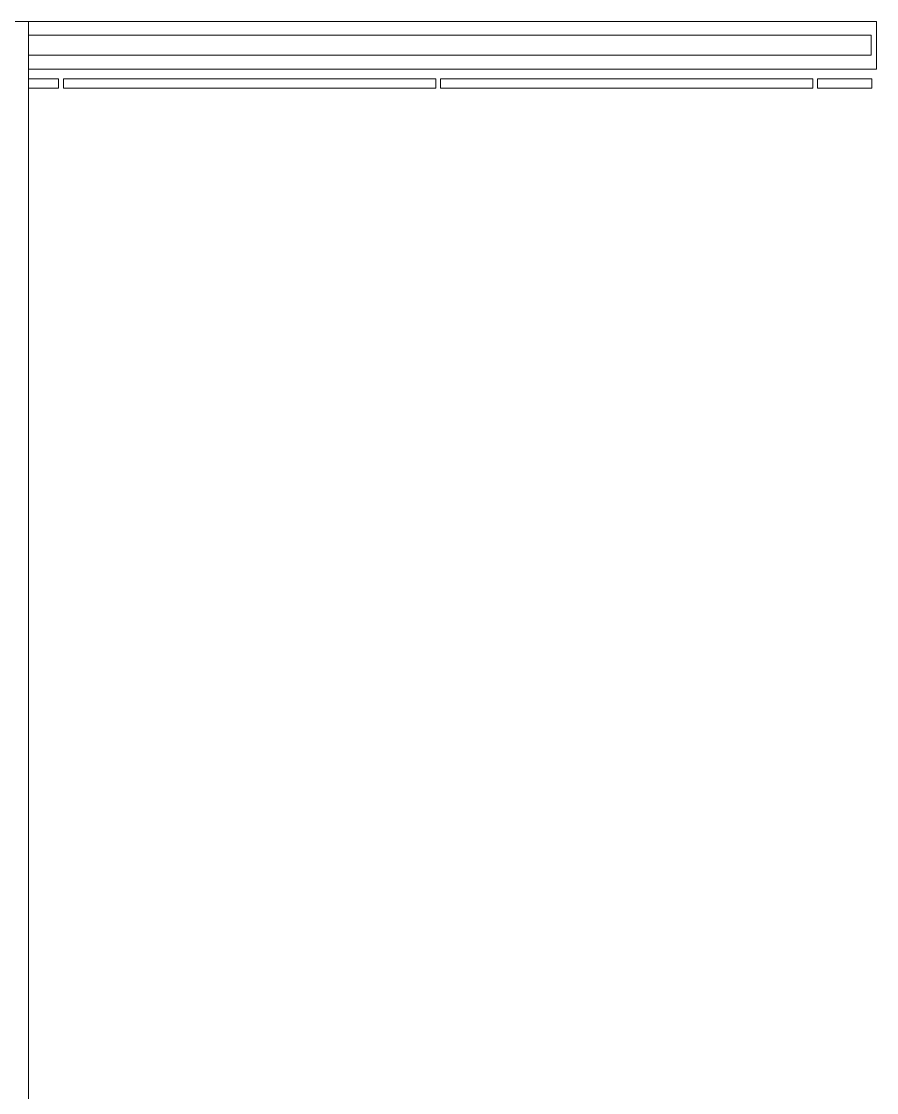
# Model space of a CAD drawing. Header units: millimetres. Extents: x 155927 to 295199, y -4084 to 97293.
# Drawn here: x 197704 to 199495, y 21330 to 23575 of the extents above; entities that cross this region are included whole.
import ezdxf

# ---------------------------------------------------------------- set-up
doc = ezdxf.new("R2010")
doc.units = ezdxf.units.MM
doc.header["$MEASUREMENT"] = 0
doc.layers.add('A-FLOR-HRAL', color=7, linetype='CONTINUOUS', lineweight=9)

msp = doc.modelspace()

# ---------------------------------------------------------------- linework, layer by layer
at = {"layer": 'A-FLOR-HRAL'}
for p, q in [((197718.3, 23575.1), (197038.8, 23575.1)), ((199495.3, 23575.1), (197718.3, 23575.1)), ((197718.3, 15540.1), (197718.3, 23575.1)), ((199495.3, 23475.1), (199495.3, 23575.1)), ((199483.8, 23546.1), (197718.3, 23546.1)), ((199483.8, 23546.1), (199483.8, 23504.1)), ((197718.3, 23504.1), (199483.8, 23504.1)), ((197718.3, 23475.1), (199495.3, 23475.1)), ((197781.8, 23455.1), (197718.3, 23455.1)), ((197781.8, 23435.1), (197781.8, 23455.1)), ((197791.8, 23455.1), (197791.8, 23435.1)), ((198571.8, 23455.1), (197791.8, 23455.1)), ((198571.8, 23435.1), (198571.8, 23455.1)), ((198581.8, 23455.1), (198581.8, 23435.1)), ((199361.8, 23455.1), (198581.8, 23455.1)), ((199361.8, 23435.1), (199361.8, 23455.1)), ((199485.3, 23455.1), (199371.8, 23455.1)), ((199371.8, 23455.1), (199371.8, 23435.1)), ((199485.3, 23435.1), (199485.3, 23455.1)), ((197718.3, 23435.1), (197781.8, 23435.1)), ((197791.8, 23435.1), (198571.8, 23435.1)), ((198581.8, 23435.1), (199361.8, 23435.1)), ((199371.8, 23435.1), (199485.3, 23435.1))]:
    msp.add_line(p, q, dxfattribs=at)

doc.saveas('drawing.dxf')
